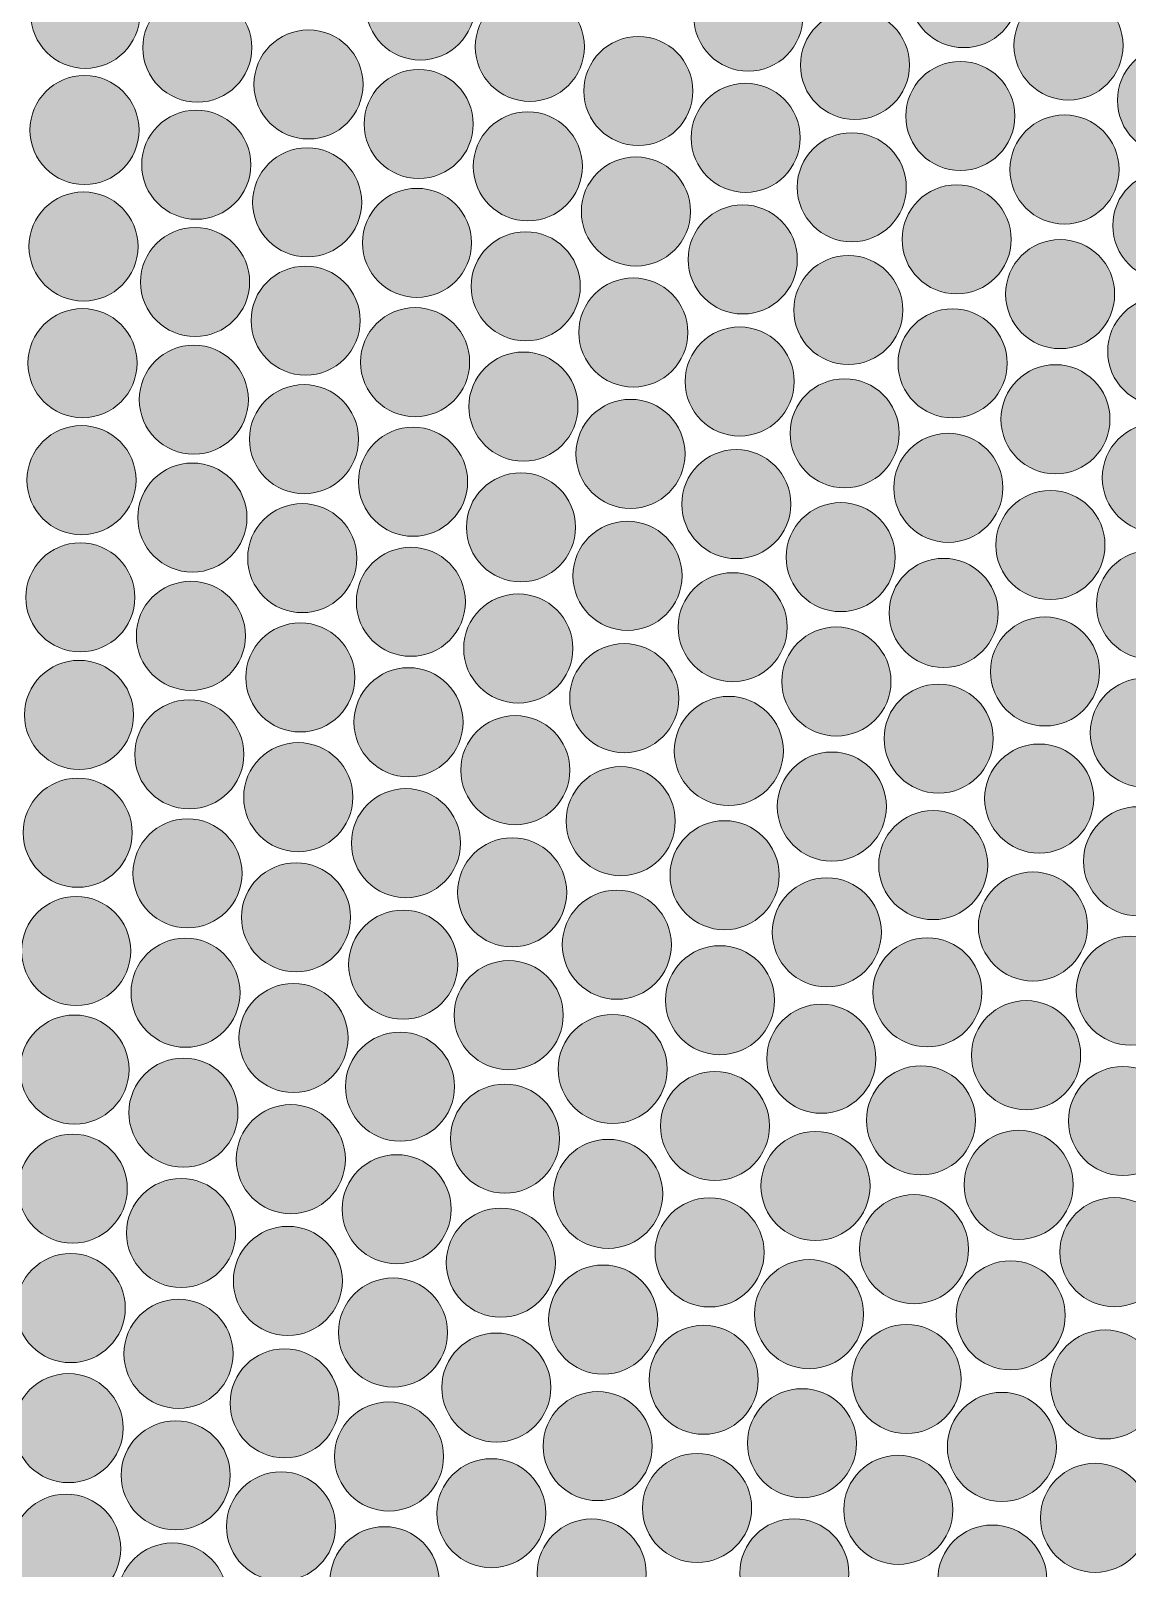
# Model space of a CAD drawing. Extents: x 3515 to 4006, y 175 to 667.
# Drawn here: x 3814.4 to 3863.1, y 547.4 to 615.7 of the extents above; entities that cross this region are included whole.
import ezdxf

# ---------------------------------------------------------------- set-up
doc = ezdxf.new("R2010")
doc.units = 0
doc.header["$MEASUREMENT"] = 0
doc.layers.add('Capa 1', color=7, linetype='Continuous', lineweight=0)

# ---------------------------------------------------------------- blocks, each defined once
blk = doc.blocks.new('Block_0')
at = {"layer": 'Capa 1', "true_color": 0x000000, "transparency": 33554687}
h = blk.add_hatch(color=18, dxfattribs=at)
h.dxf.hatch_style = 2
edge = h.paths.add_edge_path()
edge.add_arc((3855.821, 617.355), 2.421, 0, 360)
h = blk.add_hatch(color=18, dxfattribs=at)
h.dxf.hatch_style = 2
edge = h.paths.add_edge_path()
edge.add_arc((3831.7, 616.807), 2.421, 0, 360)
h = blk.add_hatch(color=18, dxfattribs=at)
h.dxf.hatch_style = 2
edge = h.paths.add_edge_path()
edge.add_arc((3816.829, 616.437), 2.421, 0, 360)
h = blk.add_hatch(color=18, dxfattribs=at)
h.dxf.hatch_style = 2
edge = h.paths.add_edge_path()
edge.add_arc((3846.256, 616.311), 2.421, 0, 360)
h = blk.add_hatch(color=18, dxfattribs=at)
h.dxf.hatch_style = 2
edge = h.paths.add_edge_path()
edge.add_arc((3821.803, 614.932), 2.421, 0, 360)
h = blk.add_hatch(color=18, dxfattribs=at)
h.dxf.hatch_style = 2
edge = h.paths.add_edge_path()
edge.add_arc((3836.561, 614.969), 2.421, 0, 360)
h = blk.add_hatch(color=18, dxfattribs=at)
h.dxf.hatch_style = 2
edge = h.paths.add_edge_path()
edge.add_arc((3860.468, 615.029), 2.421, 0, 360)
h = blk.add_hatch(color=18, dxfattribs=at)
h.dxf.hatch_style = 2
edge = h.paths.add_edge_path()
edge.add_arc((3850.988, 614.163), 2.421, 0, 360)
h = blk.add_hatch(color=18, dxfattribs=at)
h.dxf.hatch_style = 2
edge = h.paths.add_edge_path()
edge.add_arc((3826.737, 613.301), 2.421, 0, 360)
h = blk.add_hatch(color=18, dxfattribs=at)
h.dxf.hatch_style = 2
edge = h.paths.add_edge_path()
edge.add_arc((3841.374, 613.01), 2.421, 0, 360)
h = blk.add_hatch(color=18, dxfattribs=at)
h.dxf.hatch_style = 2
edge = h.paths.add_edge_path()
edge.add_arc((3865.058, 612.593), 2.421, 0, 360)
h = blk.add_hatch(color=18, dxfattribs=at)
h.dxf.hatch_style = 2
edge = h.paths.add_edge_path()
edge.add_arc((3855.666, 611.9), 2.421, 0, 360)
h = blk.add_hatch(color=18, dxfattribs=at)
h.dxf.hatch_style = 2
edge = h.paths.add_edge_path()
edge.add_arc((3816.792, 611.277), 2.421, 0, 360)
h = blk.add_hatch(color=18, dxfattribs=at)
h.dxf.hatch_style = 2
edge = h.paths.add_edge_path()
edge.add_arc((3831.628, 611.545), 2.421, 0, 360)
h = blk.add_hatch(color=18, dxfattribs=at)
h.dxf.hatch_style = 2
edge = h.paths.add_edge_path()
edge.add_arc((3846.137, 610.932), 2.421, 0, 360)
h = blk.add_hatch(color=18, dxfattribs=at)
h.dxf.hatch_style = 2
edge = h.paths.add_edge_path()
edge.add_arc((3821.754, 609.737), 2.421, 0, 360)
h = blk.add_hatch(color=18, dxfattribs=at)
h.dxf.hatch_style = 2
edge = h.paths.add_edge_path()
edge.add_arc((3836.472, 609.664), 2.421, 0, 360)
h = blk.add_hatch(color=18, dxfattribs=at)
h.dxf.hatch_style = 2
edge = h.paths.add_edge_path()
edge.add_arc((3860.288, 609.524), 2.421, 0, 360)
h = blk.add_hatch(color=18, dxfattribs=at)
h.dxf.hatch_style = 2
edge = h.paths.add_edge_path()
edge.add_arc((3850.847, 608.736), 2.421, 0, 360)
h = blk.add_hatch(color=18, dxfattribs=at)
h.dxf.hatch_style = 2
edge = h.paths.add_edge_path()
edge.add_arc((3826.675, 608.066), 2.421, 0, 360)
h = blk.add_hatch(color=18, dxfattribs=at)
h.dxf.hatch_style = 2
edge = h.paths.add_edge_path()
edge.add_arc((3841.267, 607.66), 2.421, 0, 360)
h = blk.add_hatch(color=18, dxfattribs=at)
h.dxf.hatch_style = 2
edge = h.paths.add_edge_path()
edge.add_arc((3864.85, 607.036), 2.421, 0, 360)
h = blk.add_hatch(color=18, dxfattribs=at)
h.dxf.hatch_style = 2
edge = h.paths.add_edge_path()
edge.add_arc((3855.5, 606.423), 2.421, 0, 360)
h = blk.add_hatch(color=18, dxfattribs=at)
h.dxf.hatch_style = 2
edge = h.paths.add_edge_path()
edge.add_arc((3816.751, 606.108), 2.421, 0, 360)
h = blk.add_hatch(color=18, dxfattribs=at)
h.dxf.hatch_style = 2
edge = h.paths.add_edge_path()
edge.add_arc((3831.55, 606.268), 2.421, 0, 360)
h = blk.add_hatch(color=18, dxfattribs=at)
h.dxf.hatch_style = 2
edge = h.paths.add_edge_path()
edge.add_arc((3846.009, 605.534), 2.421, 0, 360)
h = blk.add_hatch(color=18, dxfattribs=at)
h.dxf.hatch_style = 2
edge = h.paths.add_edge_path()
edge.add_arc((3821.702, 604.529), 2.421, 0, 360)
h = blk.add_hatch(color=18, dxfattribs=at)
h.dxf.hatch_style = 2
edge = h.paths.add_edge_path()
edge.add_arc((3836.377, 604.342), 2.421, 0, 360)
h = blk.add_hatch(color=18, dxfattribs=at)
h.dxf.hatch_style = 2
edge = h.paths.add_edge_path()
edge.add_arc((3860.094, 603.995), 2.421, 0, 360)
h = blk.add_hatch(color=18, dxfattribs=at)
h.dxf.hatch_style = 2
edge = h.paths.add_edge_path()
edge.add_arc((3850.695, 603.288), 2.421, 0, 360)
h = blk.add_hatch(color=18, dxfattribs=at)
h.dxf.hatch_style = 2
edge = h.paths.add_edge_path()
edge.add_arc((3826.608, 602.818), 2.421, 0, 360)
h = blk.add_hatch(color=18, dxfattribs=at)
h.dxf.hatch_style = 2
edge = h.paths.add_edge_path()
edge.add_arc((3841.152, 602.291), 2.421, 0, 360)
h = blk.add_hatch(color=18, dxfattribs=at)
h.dxf.hatch_style = 2
edge = h.paths.add_edge_path()
edge.add_arc((3816.707, 600.929), 2.421, 0, 360)
h = blk.add_hatch(color=18, dxfattribs=at)
h.dxf.hatch_style = 2
edge = h.paths.add_edge_path()
edge.add_arc((3831.467, 600.975), 2.421, 0, 360)
h = blk.add_hatch(color=18, dxfattribs=at)
h.dxf.hatch_style = 2
edge = h.paths.add_edge_path()
edge.add_arc((3855.322, 600.923), 2.421, 0, 360)
h = blk.add_hatch(color=18, dxfattribs=at)
h.dxf.hatch_style = 2
edge = h.paths.add_edge_path()
edge.add_arc((3864.627, 601.453), 2.421, 0, 360)
h = blk.add_hatch(color=18, dxfattribs=at)
h.dxf.hatch_style = 2
edge = h.paths.add_edge_path()
edge.add_arc((3845.871, 600.115), 2.421, 0, 360)
h = blk.add_hatch(color=18, dxfattribs=at)
h.dxf.hatch_style = 2
edge = h.paths.add_edge_path()
edge.add_arc((3821.645, 599.309), 2.421, 0, 360)
h = blk.add_hatch(color=18, dxfattribs=at)
h.dxf.hatch_style = 2
edge = h.paths.add_edge_path()
edge.add_arc((3836.275, 599.002), 2.421, 0, 360)
h = blk.add_hatch(color=18, dxfattribs=at)
h.dxf.hatch_style = 2
edge = h.paths.add_edge_path()
edge.add_arc((3859.887, 598.44), 2.421, 0, 360)
h = blk.add_hatch(color=18, dxfattribs=at)
h.dxf.hatch_style = 2
edge = h.paths.add_edge_path()
edge.add_arc((3826.536, 597.555), 2.421, 0, 360)
h = blk.add_hatch(color=18, dxfattribs=at)
h.dxf.hatch_style = 2
edge = h.paths.add_edge_path()
edge.add_arc((3850.531, 597.817), 2.421, 0, 360)
h = blk.add_hatch(color=18, dxfattribs=at)
h.dxf.hatch_style = 2
edge = h.paths.add_edge_path()
edge.add_arc((3841.028, 596.902), 2.421, 0, 360)
h = blk.add_hatch(color=18, dxfattribs=at)
h.dxf.hatch_style = 2
edge = h.paths.add_edge_path()
edge.add_arc((3816.66, 595.738), 2.421, 0, 360)
h = blk.add_hatch(color=18, dxfattribs=at)
h.dxf.hatch_style = 2
edge = h.paths.add_edge_path()
edge.add_arc((3831.377, 595.666), 2.421, 0, 360)
h = blk.add_hatch(color=18, dxfattribs=at)
h.dxf.hatch_style = 2
edge = h.paths.add_edge_path()
edge.add_arc((3864.387, 595.842), 2.421, 0, 360)
h = blk.add_hatch(color=18, dxfattribs=at)
h.dxf.hatch_style = 2
edge = h.paths.add_edge_path()
edge.add_arc((3855.13, 595.397), 2.421, 0, 360)
h = blk.add_hatch(color=18, dxfattribs=at)
h.dxf.hatch_style = 2
edge = h.paths.add_edge_path()
edge.add_arc((3821.583, 594.076), 2.421, 0, 360)
h = blk.add_hatch(color=18, dxfattribs=at)
h.dxf.hatch_style = 2
edge = h.paths.add_edge_path()
edge.add_arc((3845.722, 594.674), 2.421, 0, 360)
h = blk.add_hatch(color=18, dxfattribs=at)
h.dxf.hatch_style = 2
edge = h.paths.add_edge_path()
edge.add_arc((3836.164, 593.644), 2.421, 0, 360)
h = blk.add_hatch(color=18, dxfattribs=at)
h.dxf.hatch_style = 2
edge = h.paths.add_edge_path()
edge.add_arc((3859.664, 592.858), 2.421, 0, 360)
h = blk.add_hatch(color=18, dxfattribs=at)
h.dxf.hatch_style = 2
edge = h.paths.add_edge_path()
edge.add_arc((3826.458, 592.276), 2.421, 0, 360)
h = blk.add_hatch(color=18, dxfattribs=at)
h.dxf.hatch_style = 2
edge = h.paths.add_edge_path()
edge.add_arc((3850.356, 592.321), 2.421, 0, 360)
h = blk.add_hatch(color=18, dxfattribs=at)
h.dxf.hatch_style = 2
edge = h.paths.add_edge_path()
edge.add_arc((3840.894, 591.491), 2.421, 0, 360)
h = blk.add_hatch(color=18, dxfattribs=at)
h.dxf.hatch_style = 2
edge = h.paths.add_edge_path()
edge.add_arc((3816.608, 590.534), 2.421, 0, 360)
h = blk.add_hatch(color=18, dxfattribs=at)
h.dxf.hatch_style = 2
edge = h.paths.add_edge_path()
edge.add_arc((3831.28, 590.338), 2.421, 0, 360)
h = blk.add_hatch(color=18, dxfattribs=at)
h.dxf.hatch_style = 2
edge = h.paths.add_edge_path()
edge.add_arc((3864.13, 590.201), 2.421, 0, 360)
h = blk.add_hatch(color=18, dxfattribs=at)
h.dxf.hatch_style = 2
edge = h.paths.add_edge_path()
edge.add_arc((3854.924, 589.844), 2.421, 0, 360)
h = blk.add_hatch(color=18, dxfattribs=at)
h.dxf.hatch_style = 2
edge = h.paths.add_edge_path()
edge.add_arc((3821.516, 588.828), 2.421, 0, 360)
h = blk.add_hatch(color=18, dxfattribs=at)
h.dxf.hatch_style = 2
edge = h.paths.add_edge_path()
edge.add_arc((3845.562, 589.209), 2.421, 0, 360)
h = blk.add_hatch(color=18, dxfattribs=at)
h.dxf.hatch_style = 2
edge = h.paths.add_edge_path()
edge.add_arc((3836.045, 588.265), 2.421, 0, 360)
h = blk.add_hatch(color=18, dxfattribs=at)
h.dxf.hatch_style = 2
edge = h.paths.add_edge_path()
edge.add_arc((3859.425, 587.246), 2.421, 0, 360)
h = blk.add_hatch(color=18, dxfattribs=at)
h.dxf.hatch_style = 2
edge = h.paths.add_edge_path()
edge.add_arc((3826.373, 586.98), 2.421, 0, 360)
h = blk.add_hatch(color=18, dxfattribs=at)
h.dxf.hatch_style = 2
edge = h.paths.add_edge_path()
edge.add_arc((3850.166, 586.799), 2.421, 0, 360)
h = blk.add_hatch(color=18, dxfattribs=at)
h.dxf.hatch_style = 2
edge = h.paths.add_edge_path()
edge.add_arc((3840.749, 586.058), 2.421, 0, 360)
h = blk.add_hatch(color=18, dxfattribs=at)
h.dxf.hatch_style = 2
edge = h.paths.add_edge_path()
edge.add_arc((3816.552, 585.317), 2.421, 0, 360)
h = blk.add_hatch(color=18, dxfattribs=at)
h.dxf.hatch_style = 2
edge = h.paths.add_edge_path()
edge.add_arc((3831.174, 584.991), 2.421, 0, 360)
h = blk.add_hatch(color=18, dxfattribs=at)
h.dxf.hatch_style = 2
edge = h.paths.add_edge_path()
edge.add_arc((3863.854, 584.528), 2.421, 0, 360)
h = blk.add_hatch(color=18, dxfattribs=at)
h.dxf.hatch_style = 2
edge = h.paths.add_edge_path()
edge.add_arc((3854.702, 584.263), 2.421, 0, 360)
h = blk.add_hatch(color=18, dxfattribs=at)
h.dxf.hatch_style = 2
edge = h.paths.add_edge_path()
edge.add_arc((3821.444, 583.564), 2.421, 0, 360)
h = blk.add_hatch(color=18, dxfattribs=at)
h.dxf.hatch_style = 2
edge = h.paths.add_edge_path()
edge.add_arc((3845.389, 583.718), 2.421, 0, 360)
h = blk.add_hatch(color=18, dxfattribs=at)
h.dxf.hatch_style = 2
edge = h.paths.add_edge_path()
edge.add_arc((3835.915, 582.864), 2.421, 0, 360)
h = blk.add_hatch(color=18, dxfattribs=at)
h.dxf.hatch_style = 2
edge = h.paths.add_edge_path()
edge.add_arc((3826.281, 581.666), 2.421, 0, 360)
h = blk.add_hatch(color=18, dxfattribs=at)
h.dxf.hatch_style = 2
edge = h.paths.add_edge_path()
edge.add_arc((3849.961, 581.248), 2.421, 0, 360)
h = blk.add_hatch(color=18, dxfattribs=at)
h.dxf.hatch_style = 2
edge = h.paths.add_edge_path()
edge.add_arc((3859.166, 581.603), 2.421, 0, 360)
h = blk.add_hatch(color=18, dxfattribs=at)
h.dxf.hatch_style = 2
edge = h.paths.add_edge_path()
edge.add_arc((3840.592, 580.599), 2.421, 0, 360)
h = blk.add_hatch(color=18, dxfattribs=at)
h.dxf.hatch_style = 2
edge = h.paths.add_edge_path()
edge.add_arc((3816.491, 580.086), 2.421, 0, 360)
h = blk.add_hatch(color=18, dxfattribs=at)
h.dxf.hatch_style = 2
edge = h.paths.add_edge_path()
edge.add_arc((3831.06, 579.623), 2.421, 0, 360)
h = blk.add_hatch(color=18, dxfattribs=at)
h.dxf.hatch_style = 2
edge = h.paths.add_edge_path()
edge.add_arc((3854.462, 578.65), 2.421, 0, 360)
h = blk.add_hatch(color=18, dxfattribs=at)
h.dxf.hatch_style = 2
edge = h.paths.add_edge_path()
edge.add_arc((3863.555, 578.821), 2.421, 0, 360)
h = blk.add_hatch(color=18, dxfattribs=at)
h.dxf.hatch_style = 2
edge = h.paths.add_edge_path()
edge.add_arc((3821.365, 578.283), 2.421, 0, 360)
h = blk.add_hatch(color=18, dxfattribs=at)
h.dxf.hatch_style = 2
edge = h.paths.add_edge_path()
edge.add_arc((3845.202, 578.2), 2.421, 0, 360)
h = blk.add_hatch(color=18, dxfattribs=at)
h.dxf.hatch_style = 2
edge = h.paths.add_edge_path()
edge.add_arc((3835.775, 577.439), 2.421, 0, 360)
h = blk.add_hatch(color=18, dxfattribs=at)
h.dxf.hatch_style = 2
edge = h.paths.add_edge_path()
edge.add_arc((3826.181, 576.332), 2.421, 0, 360)
h = blk.add_hatch(color=18, dxfattribs=at)
h.dxf.hatch_style = 2
edge = h.paths.add_edge_path()
edge.add_arc((3849.739, 575.667), 2.421, 0, 360)
h = blk.add_hatch(color=18, dxfattribs=at)
h.dxf.hatch_style = 2
edge = h.paths.add_edge_path()
edge.add_arc((3858.887, 575.925), 2.421, 0, 360)
h = blk.add_hatch(color=18, dxfattribs=at)
h.dxf.hatch_style = 2
edge = h.paths.add_edge_path()
edge.add_arc((3840.422, 575.115), 2.421, 0, 360)
h = blk.add_hatch(color=18, dxfattribs=at)
h.dxf.hatch_style = 2
edge = h.paths.add_edge_path()
edge.add_arc((3816.425, 574.838), 2.421, 0, 360)
h = blk.add_hatch(color=18, dxfattribs=at)
h.dxf.hatch_style = 2
edge = h.paths.add_edge_path()
edge.add_arc((3830.935, 574.233), 2.421, 0, 360)
h = blk.add_hatch(color=18, dxfattribs=at)
h.dxf.hatch_style = 2
edge = h.paths.add_edge_path()
edge.add_arc((3821.279, 572.984), 2.421, 0, 360)
h = blk.add_hatch(color=18, dxfattribs=at)
h.dxf.hatch_style = 2
edge = h.paths.add_edge_path()
edge.add_arc((3854.201, 573.004), 2.421, 0, 360)
h = blk.add_hatch(color=18, dxfattribs=at)
h.dxf.hatch_style = 2
edge = h.paths.add_edge_path()
edge.add_arc((3863.233, 573.077), 2.421, 0, 360)
h = blk.add_hatch(color=18, dxfattribs=at)
h.dxf.hatch_style = 2
edge = h.paths.add_edge_path()
edge.add_arc((3844.998, 572.652), 2.421, 0, 360)
h = blk.add_hatch(color=18, dxfattribs=at)
h.dxf.hatch_style = 2
edge = h.paths.add_edge_path()
edge.add_arc((3835.622, 571.988), 2.421, 0, 360)
h = blk.add_hatch(color=18, dxfattribs=at)
h.dxf.hatch_style = 2
edge = h.paths.add_edge_path()
edge.add_arc((3826.072, 570.976), 2.421, 0, 360)
h = blk.add_hatch(color=18, dxfattribs=at)
h.dxf.hatch_style = 2
edge = h.paths.add_edge_path()
edge.add_arc((3858.584, 570.212), 2.421, 0, 360)
h = blk.add_hatch(color=18, dxfattribs=at)
h.dxf.hatch_style = 2
edge = h.paths.add_edge_path()
edge.add_arc((3816.352, 569.574), 2.421, 0, 360)
h = blk.add_hatch(color=18, dxfattribs=at)
h.dxf.hatch_style = 2
edge = h.paths.add_edge_path()
edge.add_arc((3840.237, 569.601), 2.421, 0, 360)
h = blk.add_hatch(color=18, dxfattribs=at)
h.dxf.hatch_style = 2
edge = h.paths.add_edge_path()
edge.add_arc((3849.499, 570.054), 2.421, 0, 360)
h = blk.add_hatch(color=18, dxfattribs=at)
h.dxf.hatch_style = 2
edge = h.paths.add_edge_path()
edge.add_arc((3830.799, 568.818), 2.421, 0, 360)
h = blk.add_hatch(color=18, dxfattribs=at)
h.dxf.hatch_style = 2
edge = h.paths.add_edge_path()
edge.add_arc((3821.185, 567.664), 2.421, 0, 360)
h = blk.add_hatch(color=18, dxfattribs=at)
h.dxf.hatch_style = 2
edge = h.paths.add_edge_path()
edge.add_arc((3844.777, 567.072), 2.421, 0, 360)
h = blk.add_hatch(color=18, dxfattribs=at)
h.dxf.hatch_style = 2
edge = h.paths.add_edge_path()
edge.add_arc((3853.919, 567.322), 2.421, 0, 360)
h = blk.add_hatch(color=18, dxfattribs=at)
h.dxf.hatch_style = 2
edge = h.paths.add_edge_path()
edge.add_arc((3862.884, 567.293), 2.421, 0, 360)
h = blk.add_hatch(color=18, dxfattribs=at)
h.dxf.hatch_style = 2
edge = h.paths.add_edge_path()
edge.add_arc((3835.455, 566.51), 2.421, 0, 360)
h = blk.add_hatch(color=18, dxfattribs=at)
h.dxf.hatch_style = 2
edge = h.paths.add_edge_path()
edge.add_arc((3825.952, 565.597), 2.421, 0, 360)
h = blk.add_hatch(color=18, dxfattribs=at)
h.dxf.hatch_style = 2
edge = h.paths.add_edge_path()
edge.add_arc((3816.272, 564.291), 2.421, 0, 360)
h = blk.add_hatch(color=18, dxfattribs=at)
h.dxf.hatch_style = 2
edge = h.paths.add_edge_path()
edge.add_arc((3840.035, 564.056), 2.421, 0, 360)
h = blk.add_hatch(color=18, dxfattribs=at)
h.dxf.hatch_style = 2
edge = h.paths.add_edge_path()
edge.add_arc((3849.237, 564.405), 2.421, 0, 360)
h = blk.add_hatch(color=18, dxfattribs=at)
h.dxf.hatch_style = 2
edge = h.paths.add_edge_path()
edge.add_arc((3858.256, 564.459), 2.421, 0, 360)
h = blk.add_hatch(color=18, dxfattribs=at)
h.dxf.hatch_style = 2
edge = h.paths.add_edge_path()
edge.add_arc((3830.65, 563.375), 2.421, 0, 360)
h = blk.add_hatch(color=18, dxfattribs=at)
h.dxf.hatch_style = 2
edge = h.paths.add_edge_path()
edge.add_arc((3821.081, 562.322), 2.421, 0, 360)
h = blk.add_hatch(color=18, dxfattribs=at)
h.dxf.hatch_style = 2
edge = h.paths.add_edge_path()
edge.add_arc((3844.536, 561.458), 2.421, 0, 360)
h = blk.add_hatch(color=18, dxfattribs=at)
h.dxf.hatch_style = 2
edge = h.paths.add_edge_path()
edge.add_arc((3853.612, 561.602), 2.421, 0, 360)
h = blk.add_hatch(color=18, dxfattribs=at)
h.dxf.hatch_style = 2
edge = h.paths.add_edge_path()
edge.add_arc((3862.505, 561.468), 2.421, 0, 360)
h = blk.add_hatch(color=18, dxfattribs=at)
h.dxf.hatch_style = 2
edge = h.paths.add_edge_path()
edge.add_arc((3835.272, 561.001), 2.421, 0, 360)
h = blk.add_hatch(color=18, dxfattribs=at)
h.dxf.hatch_style = 2
edge = h.paths.add_edge_path()
edge.add_arc((3825.821, 560.193), 2.421, 0, 360)
h = blk.add_hatch(color=18, dxfattribs=at)
h.dxf.hatch_style = 2
edge = h.paths.add_edge_path()
edge.add_arc((3816.184, 558.987), 2.421, 0, 360)
h = blk.add_hatch(color=18, dxfattribs=at)
h.dxf.hatch_style = 2
edge = h.paths.add_edge_path()
edge.add_arc((3848.951, 558.718), 2.421, 0, 360)
h = blk.add_hatch(color=18, dxfattribs=at)
h.dxf.hatch_style = 2
edge = h.paths.add_edge_path()
edge.add_arc((3857.899, 558.665), 2.421, 0, 360)
h = blk.add_hatch(color=18, dxfattribs=at)
h.dxf.hatch_style = 2
edge = h.paths.add_edge_path()
edge.add_arc((3830.487, 557.904), 2.421, 0, 360)
h = blk.add_hatch(color=18, dxfattribs=at)
h.dxf.hatch_style = 2
edge = h.paths.add_edge_path()
edge.add_arc((3839.814, 558.477), 2.421, 0, 360)
h = blk.add_hatch(color=18, dxfattribs=at)
h.dxf.hatch_style = 2
edge = h.paths.add_edge_path()
edge.add_arc((3820.967, 556.956), 2.421, 0, 360)
h = blk.add_hatch(color=18, dxfattribs=at)
h.dxf.hatch_style = 2
edge = h.paths.add_edge_path()
edge.add_arc((3853.278, 555.839), 2.421, 0, 360)
h = blk.add_hatch(color=18, dxfattribs=at)
h.dxf.hatch_style = 2
edge = h.paths.add_edge_path()
edge.add_arc((3835.072, 555.459), 2.421, 0, 360)
h = blk.add_hatch(color=18, dxfattribs=at)
h.dxf.hatch_style = 2
edge = h.paths.add_edge_path()
edge.add_arc((3844.272, 555.805), 2.421, 0, 360)
h = blk.add_hatch(color=18, dxfattribs=at)
h.dxf.hatch_style = 2
edge = h.paths.add_edge_path()
edge.add_arc((3862.094, 555.598), 2.421, 0, 360)
h = blk.add_hatch(color=18, dxfattribs=at)
h.dxf.hatch_style = 2
edge = h.paths.add_edge_path()
edge.add_arc((3825.677, 554.76), 2.421, 0, 360)
h = blk.add_hatch(color=18, dxfattribs=at)
h.dxf.hatch_style = 2
edge = h.paths.add_edge_path()
edge.add_arc((3816.087, 553.66), 2.421, 0, 360)
h = blk.add_hatch(color=18, dxfattribs=at)
h.dxf.hatch_style = 2
edge = h.paths.add_edge_path()
edge.add_arc((3839.572, 552.861), 2.421, 0, 360)
h = blk.add_hatch(color=18, dxfattribs=at)
h.dxf.hatch_style = 2
edge = h.paths.add_edge_path()
edge.add_arc((3848.639, 552.989), 2.421, 0, 360)
h = blk.add_hatch(color=18, dxfattribs=at)
h.dxf.hatch_style = 2
edge = h.paths.add_edge_path()
edge.add_arc((3857.51, 552.825), 2.421, 0, 360)
h = blk.add_hatch(color=18, dxfattribs=at)
h.dxf.hatch_style = 2
edge = h.paths.add_edge_path()
edge.add_arc((3830.307, 552.401), 2.421, 0, 360)
h = blk.add_hatch(color=18, dxfattribs=at)
h.dxf.hatch_style = 2
edge = h.paths.add_edge_path()
edge.add_arc((3820.842, 551.564), 2.421, 0, 360)
h = blk.add_hatch(color=18, dxfattribs=at)
h.dxf.hatch_style = 2
edge = h.paths.add_edge_path()
edge.add_arc((3834.852, 549.882), 2.421, 0, 360)
h = blk.add_hatch(color=18, dxfattribs=at)
h.dxf.hatch_style = 2
edge = h.paths.add_edge_path()
edge.add_arc((3843.982, 550.112), 2.421, 0, 360)
h = blk.add_hatch(color=18, dxfattribs=at)
h.dxf.hatch_style = 2
edge = h.paths.add_edge_path()
edge.add_arc((3852.912, 550.032), 2.421, 0, 360)
h = blk.add_hatch(color=18, dxfattribs=at)
h.dxf.hatch_style = 2
edge = h.paths.add_edge_path()
edge.add_arc((3825.518, 549.297), 2.421, 0, 360)
h = blk.add_hatch(color=18, dxfattribs=at)
h.dxf.hatch_style = 2
edge = h.paths.add_edge_path()
edge.add_arc((3861.646, 549.678), 2.421, 0, 360)
h = blk.add_hatch(color=18, dxfattribs=at)
h.dxf.hatch_style = 2
edge = h.paths.add_edge_path()
edge.add_arc((3815.98, 548.308), 2.421, 0, 360)
h = blk.add_hatch(color=18, dxfattribs=at)
h.dxf.hatch_style = 2
edge = h.paths.add_edge_path()
edge.add_arc((3839.306, 547.205), 2.421, 0, 360)
h = blk.add_hatch(color=18, dxfattribs=at)
h.dxf.hatch_style = 2
edge = h.paths.add_edge_path()
edge.add_arc((3848.297, 547.216), 2.421, 0, 360)
h = blk.add_hatch(color=18, dxfattribs=at)
h.dxf.hatch_style = 2
edge = h.paths.add_edge_path()
edge.add_arc((3830.109, 546.863), 2.421, 0, 360)
h = blk.add_hatch(color=18, dxfattribs=at)
h.dxf.hatch_style = 2
edge = h.paths.add_edge_path()
edge.add_arc((3857.086, 546.937), 2.421, 0, 360)
h = blk.add_hatch(color=18, dxfattribs=at)
h.dxf.hatch_style = 2
edge = h.paths.add_edge_path()
edge.add_arc((3820.703, 546.142), 2.421, 0, 360)
at = {"layer": 'Capa 1'}
for centre in [(3855.821, 617.355), (3831.7, 616.807), (3816.829, 616.437), (3846.256, 616.311), (3821.803, 614.932), (3836.561, 614.969), (3860.468, 615.029), (3850.988, 614.163), (3826.737, 613.301), (3841.374, 613.01), (3865.058, 612.593), (3855.666, 611.9), (3816.792, 611.277), (3831.628, 611.545), (3846.137, 610.932), (3821.754, 609.737), (3836.472, 609.664), (3860.288, 609.524), (3850.847, 608.736), (3826.675, 608.066), (3841.267, 607.66), (3864.85, 607.036), (3855.5, 606.423), (3816.751, 606.108), (3831.55, 606.268), (3846.009, 605.534), (3821.702, 604.529), (3836.377, 604.342), (3860.094, 603.995), (3850.695, 603.288), (3826.608, 602.818), (3841.152, 602.291), (3816.707, 600.929), (3831.467, 600.975), (3855.322, 600.923), (3864.627, 601.453), (3845.871, 600.115), (3821.645, 599.309), (3836.275, 599.002), (3859.887, 598.44), (3826.536, 597.555), (3850.531, 597.817), (3841.028, 596.902), (3816.66, 595.738), (3831.377, 595.666), (3864.387, 595.842), (3855.13, 595.397), (3821.583, 594.076), (3845.722, 594.674), (3836.164, 593.644), (3859.664, 592.858), (3826.458, 592.276), (3850.356, 592.321), (3840.894, 591.491), (3816.608, 590.534), (3831.28, 590.338), (3864.13, 590.201), (3854.924, 589.844), (3821.516, 588.828), (3845.562, 589.209), (3836.045, 588.265), (3859.425, 587.246), (3826.373, 586.98), (3850.166, 586.799), (3840.749, 586.058), (3816.552, 585.317), (3831.174, 584.991), (3863.854, 584.528), (3854.702, 584.263), (3821.444, 583.564), (3845.389, 583.718), (3835.915, 582.864), (3826.281, 581.666), (3849.961, 581.248), (3859.166, 581.603), (3840.592, 580.599), (3816.491, 580.086), (3831.06, 579.623), (3854.462, 578.65), (3863.555, 578.821), (3821.365, 578.283), (3845.202, 578.2), (3835.775, 577.439), (3826.181, 576.332), (3849.739, 575.667), (3858.887, 575.925), (3840.422, 575.115), (3816.425, 574.838), (3830.935, 574.233), (3821.279, 572.984), (3854.201, 573.004), (3863.233, 573.077), (3844.998, 572.652), (3835.622, 571.988), (3826.072, 570.976), (3858.584, 570.212), (3816.352, 569.574), (3840.237, 569.601), (3849.499, 570.054), (3830.799, 568.818), (3821.185, 567.664), (3844.777, 567.072), (3853.919, 567.322), (3862.884, 567.293), (3835.455, 566.51), (3825.952, 565.597), (3816.272, 564.291), (3840.035, 564.056), (3849.237, 564.405), (3858.256, 564.459), (3830.65, 563.375), (3821.081, 562.322), (3844.536, 561.458), (3853.612, 561.602), (3862.505, 561.468), (3835.272, 561.001), (3825.821, 560.193), (3816.184, 558.987), (3848.951, 558.718), (3857.899, 558.665), (3830.487, 557.904), (3839.814, 558.477), (3820.967, 556.956), (3853.278, 555.839), (3835.072, 555.459), (3844.272, 555.805), (3862.094, 555.598), (3825.677, 554.76), (3816.087, 553.66), (3839.572, 552.861), (3848.639, 552.989), (3857.51, 552.825), (3830.307, 552.401), (3820.842, 551.564), (3834.852, 549.882), (3843.982, 550.112), (3852.912, 550.032), (3825.518, 549.297), (3861.646, 549.678), (3815.98, 548.308), (3839.306, 547.205), (3848.297, 547.216), (3830.109, 546.863), (3857.086, 546.937), (3820.703, 546.142)]:
    blk.add_circle(centre, 2.421, dxfattribs=at)

msp = doc.modelspace()

# ---------------------------------------------------------------- block references
at = {"layer": 'Capa 1'}
msp.add_blockref('Block_0', (0, 0), dxfattribs=at)

doc.saveas('drawing.dxf')
